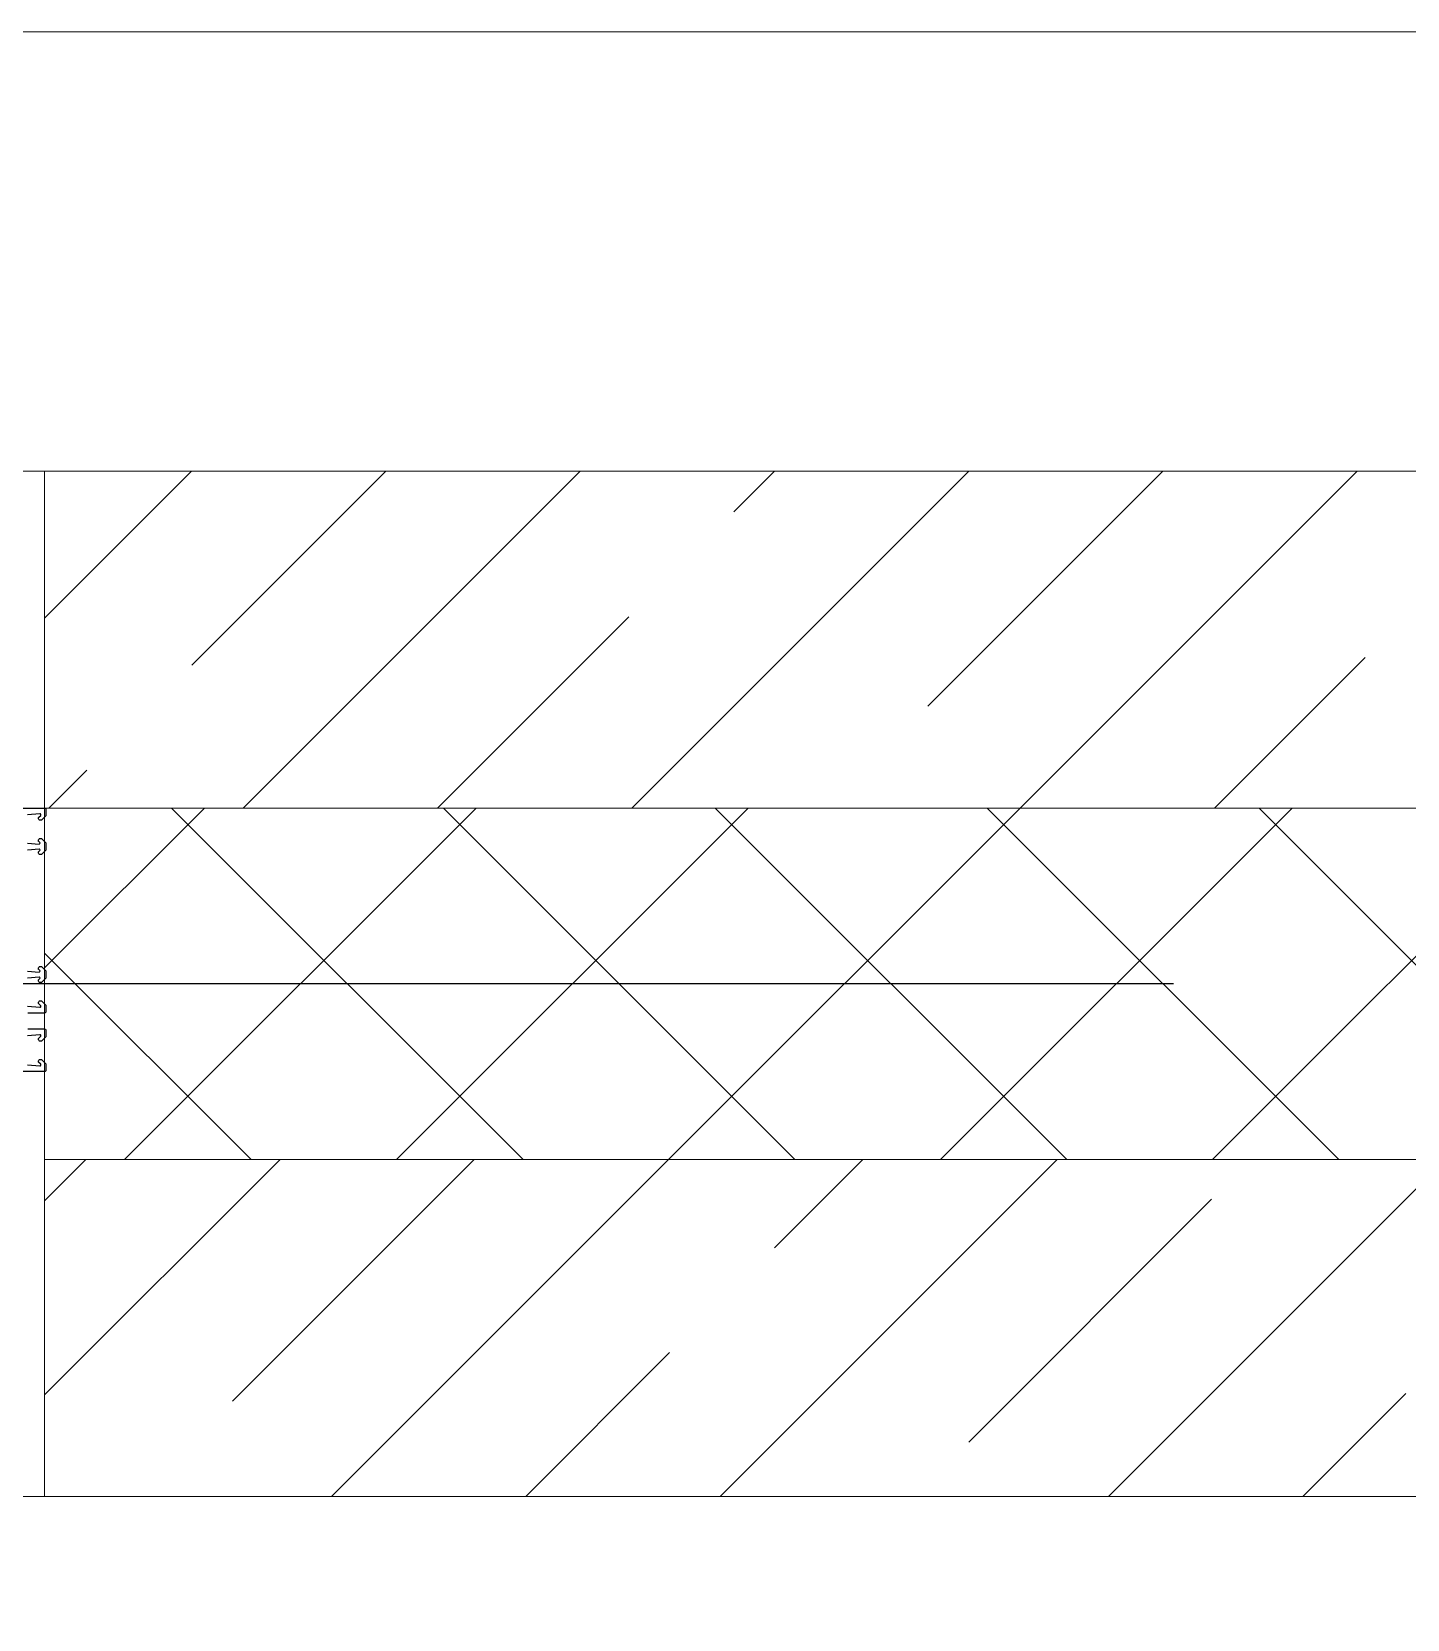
# Model space of a CAD drawing. Header units: inches. Extents: x -21163 to 11874, y -14995 to 6550.
# Drawn here: x -3630 to -3161, y 1119 to 1661 of the extents above; entities that cross this region are included whole.
import ezdxf

# ---------------------------------------------------------------- set-up
doc = ezdxf.new("R2010")
doc.units = ezdxf.units.IN
doc.header["$MEASUREMENT"] = 0
doc.linetypes.add('CONTI', pattern=[0])
doc.linetypes.add('GOST2.303 5', pattern=[24, 20, -1.5, 1, -1.5])
doc.layers.get('0').update_dxf_attribs({"color": 8})
doc.layers.add('axis_dim', color=8, linetype='CONTI')
doc.layers.add('PVC', color=8, linetype='Continuous')
for name, color, linetype, lineweight in [('doors_windows', 8, 'Continuous', 5), ('furniture', 8, 'Continuous', 0), ('stair1', 8, 'Continuous', 15), ('Wall2', 8, 'Continuous', 5)]:
    doc.layers.add(name, color=color, linetype=linetype, lineweight=lineweight)

# ---------------------------------------------------------------- blocks, each defined once
blk = doc.blocks.new('*U13')
at = {"layer": 'PVC'}
for points in [[(528.3, 0), (599.99, 0, -0.414214), (600.49, -0.5), (600.49, -2.41), (600.49, -2.7), (598.99, -4.2), (598.49, -4.2, -0.414214), (597.99, -3.7), (597.99, -3.3, -0.198912), (598.05, -3.16), (598.7, -2.51, 0.700208), (598.46, -2), (594.25, -2.37, 0.388879)], [(594.25, -11.96), (598.16, -12.3, 0.700208), (598.4, -11.79), (598.05, -11.44, -0.198912), (597.99, -11.3), (597.99, -10.9, -0.414214), (598.49, -10.4), (598.99, -10.4), (600.49, -11.9), (600.49, -14.4), (598.99, -15.9), (598.49, -15.9, -0.414214), (597.99, -15.4), (597.99, -15, -0.198912), (598.05, -14.86), (598.4, -14.51, 0.700208), (598.16, -14), (594.25, -14.34, 0.388879)], [(594.25, -55.66), (598.16, -56, 0.700208), (598.4, -55.49), (598.05, -55.14, -0.198912), (597.99, -55), (597.99, -54.6, -0.414214), (598.49, -54.1), (598.99, -54.1), (600.49, -55.6), (600.49, -58.1), (598.99, -59.6), (598.49, -59.6, -0.414214), (597.99, -59.1), (597.99, -58.7, -0.198912), (598.05, -58.56), (598.4, -58.21, 0.700208), (598.16, -57.7), (594.25, -58.04, 0.388879)], [(594.25, -67.63), (598.46, -68, 0.700208), (598.7, -67.49), (598.05, -66.84, -0.198912), (597.99, -66.7), (597.99, -66.3, -0.414214), (598.49, -65.8), (598.99, -65.8), (600.49, -67.3), (600.49, -67.59), (600.49, -69.5, -0.414214), (599.99, -70), (594.29, -70, 0.414214)], [(594.29, -75.4), (599.99, -75.4, -0.414214), (600.49, -75.9), (600.49, -78.1), (598.99, -79.6), (598.49, -79.6, -0.414214), (597.99, -79.1), (597.99, -78.7, -0.198912), (598.05, -78.56), (598.7, -77.91, 0.700208), (598.46, -77.4), (594.25, -77.77, 0.388879)], [(594.25, -87.63), (598.46, -88, 0.700208), (598.7, -87.49), (598.05, -86.84, -0.198912), (597.99, -86.7), (597.99, -86.3, -0.414214), (598.49, -85.8), (598.99, -85.8), (600.49, -87.3), (600.49, -87.59), (600.49, -89.5, -0.414214), (599.99, -90), (555.24, -90)]]:
    blk.add_lwpolyline(points, format="xyb", dxfattribs=at)

msp = doc.modelspace()

# ---------------------------------------------------------------- linework, layer by layer
at = {"layer": 'axis_dim', "linetype": 'GOST2.303 5', "lineweight": 25, "ltscale": 100}
for points in [[(-3500.58, 1336), (-9250.59, 1336)], [(8759.7, 1336), (-3500.58, 1336)]]:
    msp.add_lwpolyline(points, dxfattribs=at)
at = {"layer": 'doors_windows', "lineweight": 20, "ltscale": 50}
msp.add_lwpolyline([(-4225.59, 1511), (-3625.57, 1511), (-3625.57, 1161), (-4225.59, 1161)], close=True, dxfattribs=at)
at = {"layer": 'furniture'}
msp.add_lwpolyline([(-2345.57, -1263.98), (-2345.56, 1161.01), (-4275.59, 1161), (-4275.59, 561), (-2945.57, 560.94), (-2945.57, -1263.95), (-2345.57, -1263.95)], dxfattribs=at)
at = {"layer": 'stair1', "ltscale": 75}
msp.add_lwpolyline([(-13825.59, 1661), (-2250.39, 1661)], dxfattribs=at)
at = {"layer": 'Wall2', "ltscale": 100}
for points in [[(-3625.57, 1460.8), (-3575.37, 1511)], [(-2135.56, 1511), (-3625.57, 1511)], [(-3625.57, 1511), (-3625.57, 1396)], [(-3575.34, 1444.74), (-3509.08, 1511)], [(-3557.78, 1396), (-3442.79, 1511)], [(-3425.2, 1396), (-3310.2, 1511)], [(-3390.39, 1497.11), (-3376.49, 1511)], [(-3324.1, 1430.82), (-3243.91, 1511)], [(-3292.62, 1396), (-3177.62, 1511)], [(-3491.49, 1396), (-3426.19, 1461.31)], [(-3226.33, 1396), (-3174.94, 1447.39)], [(-3624.08, 1396), (-3611.14, 1408.94)], [(-3625.57, 1341.47), (-3571.04, 1396)], [(-2135.56, 1396), (-3625.57, 1396)], [(-3625.57, 1396), (-3625.57, 1276)], [(-3625.57, 1396), (-2135.56, 1396)], [(-3598.24, 1276), (-3478.24, 1396)], [(-3462.29, 1276), (-3582.29, 1396)], [(-3505.43, 1276), (-3385.43, 1396)], [(-3369.48, 1276), (-3489.48, 1396)], [(-3412.62, 1276), (-3292.62, 1396)], [(-3276.67, 1276), (-3396.68, 1396)], [(-3319.81, 1276), (-3199.81, 1396)], [(-3183.87, 1276), (-3303.87, 1396)], [(-3227.01, 1276), (-3107.01, 1396)], [(-3091.06, 1276), (-3211.06, 1396)], [(-3555.1, 1276), (-3625.57, 1346.48)], [(-3625.57, 1195.63), (-3545.2, 1276)], [(-3625.57, 1261.92), (-3611.49, 1276)], [(-2135.56, 1276), (-3625.57, 1276)], [(-3625.57, 1276), (-3625.57, 1161)], [(-3625.57, 1276), (-2135.56, 1276)], [(-3561.42, 1193.5), (-3478.91, 1276)], [(-3527.62, 1161), (-3412.62, 1276)], [(-3395.04, 1161), (-3280.04, 1276)], [(-3376.47, 1245.87), (-3346.33, 1276)], [(-3262.46, 1161), (-3147.46, 1276)], [(-3310.18, 1179.57), (-3227.31, 1262.44)], [(-3461.33, 1161), (-3412.26, 1210.07)], [(-3196.16, 1161), (-3161.02, 1196.15)], [(-3625.57, 1161), (-2135.56, 1161)]]:
    msp.add_lwpolyline(points, dxfattribs=at)

# ---------------------------------------------------------------- block references
at = {"ltscale": 100}
msp.add_blockref('*U13', (-4225.59, 1396), dxfattribs=at)

doc.saveas('drawing.dxf')
